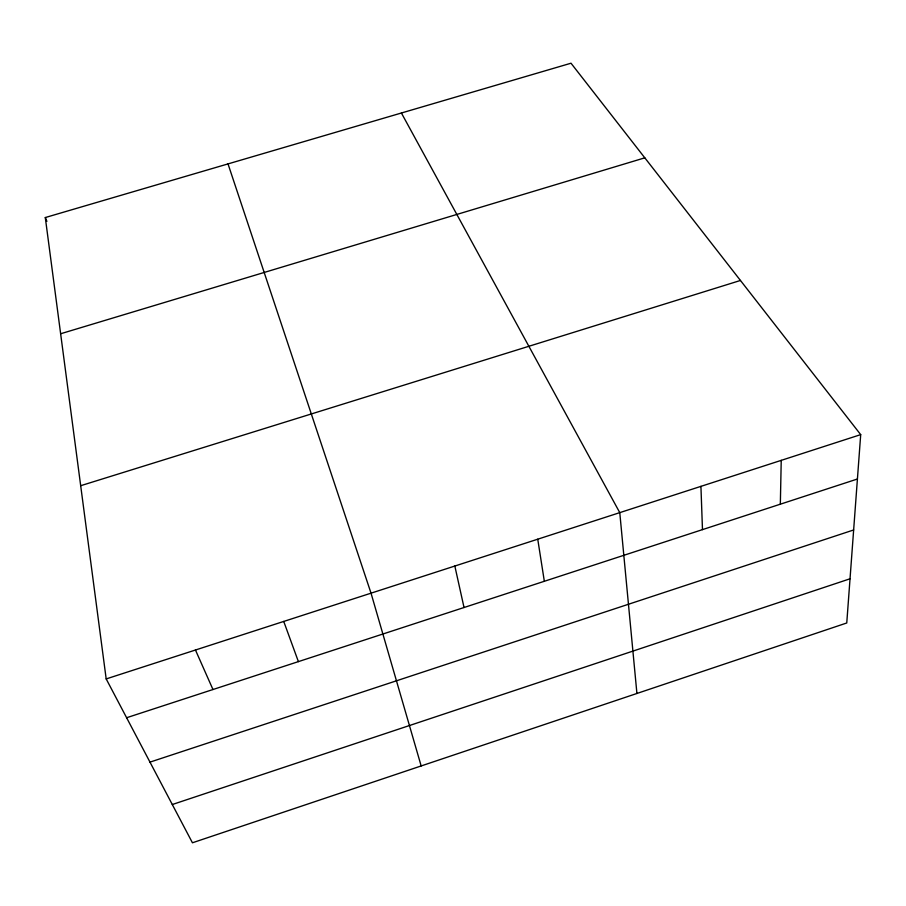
<?xml version="1.0" encoding="UTF-8"?>
<svg xmlns="http://www.w3.org/2000/svg" width="906" height="906" viewBox="0 0 906 906"><rect width="100%" height="100%" fill="white"/><g stroke="black" fill="none" stroke-linecap="round" stroke-linejoin="round"><path stroke-width="1.36" d="M780.338 504.189L781.232 460.35M860.7 434.631L846.759 622.977L192.434 842.784L106.183 678.922L45.3 217.542L571.007 63.216L860.7 434.631L106.183 678.922M172.299 804.528L850.032 578.787M149.977 762.127L853.645 529.965M126.614 717.733L857.416 479.014M80.691 485.707L740.451 280.464M60.634 333.759L644.812 157.837M401.403 113.001L619.772 512.637L636.918 693.464M195.458 650.01L212.967 689.523M45.3 217.542L46.897 221.358M283.737 621.437L298.391 661.618M228.018 163.907L371.03 593.17L421.165 765.944M454.835 566.035L464.031 607.518M537.745 539.195L544.336 581.278M700.927 486.352L702.478 529.625"/></g></svg>
